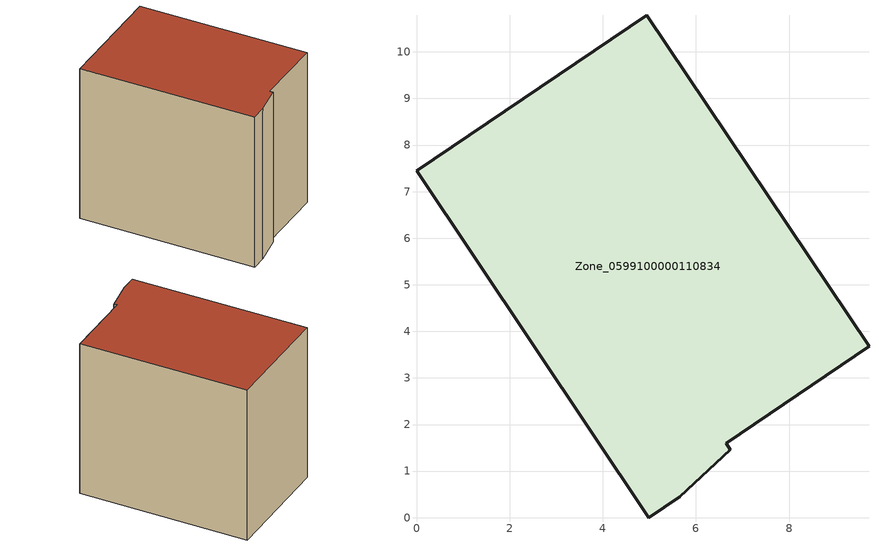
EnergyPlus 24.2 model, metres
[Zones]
Zone_0599100000110834
 floor ground (C_G): 0,7.44 4.95,10.79 9.71,3.68 6.65,1.6 6.74,1.46 5.65,0.45 4.99,0 z0
 wall outside (C_F): 4.95,10.79 0,7.44 4.99,0 5.65,0.45 6.74,1.46 6.65,1.6 9.71,3.68 4.95,10.79 z0:8.05
 roof outside (C_R): 5.65,0.45 6.74,1.46 6.65,1.6 9.71,3.68 4.95,10.79 0,7.44 4.99,0 z8.05
[BUILDING]
Pand.0599100000110834: North Axis=0; Terrain=City; Loads Convergence Tolerance Value=0.04; Temperature Convergence Tolerance Value=0.4; Solar Distribution=FullExterior; Maximum Number of Warmup Days=25; Minimum Number of Warmup Days=1
[Site:Location]
Rotterdam.The.Hague.AP_ZH_NLD Design_Conditions: Latitude=51.96; Longitude=4.45; Time Zone=1; Elevation=-4.5
[SITE:GROUNDTEMPERATURE:BUILDINGSURFACE]
18, 18, 18, 18, 18, 18, 18, 18, 18, 18, 18, 18
[MATERIAL] Thermal Absorptance=0.9; Solar Absorptance=0.7; Visible Absorptance=0.7
Name | Roughness | Thickness | Conductivity | Density | Specific Heat
G.TI.1965-1974 | MediumSmooth | 0.15 | 0.882353 | 540 | 1210
F.TI.1965-1974 | Rough | 0.3 | 0.697674 | 1920 | 840
R.TI.1965-1974 | MediumRough | 0.2 | 0.232558 | 1500 | 1000
[CONSTRUCTION]
C_G: G.TI.1965-1974
C_F: F.TI.1965-1974
C_R: R.TI.1965-1974
[ZONE]
Zone_0599100000110834: Type=1; Multiplier=1; Ceiling Height=Autocalculate; Volume=Autocalculate; Floor Area=autocalculate; Part of Total Floor Area=Yes
[ZONEINFILTRATION:DESIGNFLOWRATE]
Infil_Zone_0599100000110834: Zone or ZoneList or Space or SpaceList=Zone_0599100000110834; Schedule=AlwaysOn; Design Flow Rate Calculation Method=Flow/Area; Flow Rate per Floor Area=0.003; Constant Term Coefficient=1; Temperature Term Coefficient=0; Velocity Term Coefficient=0; Velocity Squared Term Coefficient=0
[HVACTEMPLATE:ZONE:IDEALLOADSAIRSYSTEM]
Zone_0599100000110834: Maximum Heating Supply Air Temperature=50; Minimum Cooling Supply Air Temperature=13; Maximum Heating Supply Air Humidity Ratio=0.0156; Minimum Cooling Supply Air Humidity Ratio=0.0077; Heating Limit=NoLimit; Cooling Limit=NoLimit; Dehumidification Control Type=ConstantSensibleHeatRatio; Cooling Sensible Heat Ratio=0.7; Dehumidification Setpoint=60; Humidification Control Type=None; Humidification Setpoint=30; Outdoor Air Method=None; Outdoor Air Flow Rate per Person=0.00944; Outdoor Air Flow Rate per Zone Floor Area=0; Outdoor Air Flow Rate per Zone=0; Demand Controlled Ventilation Type=None; Outdoor Air Economizer Type=NoEconomizer; Heat Recovery Type=None; Sensible Heat Recovery Effectiveness=0.7; Latent Heat Recovery Effectiveness=0.65
[ZONECONTROL:THERMOSTAT]
ThermostatControl_Zone_0599100000110834: Zone or ZoneList=Zone_0599100000110834; Control Type Schedule=DualSetpointControlType; Control 1=Thermostat_Zone_0599100000110834; Temperature Difference Between Cutout And Setpoint=0
[THERMOSTATSETPOINT:DUALSETPOINT]
Thermostat_Zone_0599100000110834: Heating Setpoint Temperature Schedule=HeatingSetpoint_Zone_0599100000110834; Cooling Setpoint Temperature Schedule=CoolingSetpoint_Zone_0599100000110834
[SCHEDULE:COMPACT]
HeatingSetpoint_Zone_0599100000110834: Through: 12/31, For: AllDays, Until: 24:00, 21
CoolingSetpoint_Zone_0599100000110834: Through: 12/31, For: AllDays, Until: 24:00, 24
DualSetpointControlType: Through: 12/31, For: AllDays, Until: 24:00, 4
AlwaysOn: Through: 12/31, For: AllDays, Until: 24:00, 1
